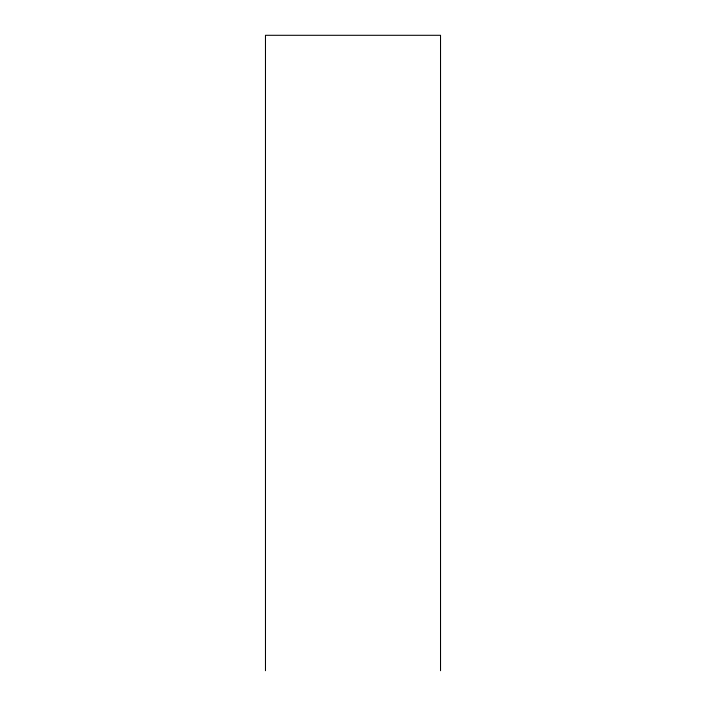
<?xml version="1.0" encoding="UTF-8"?>
<svg xmlns="http://www.w3.org/2000/svg" width="706" height="706" viewBox="0 0 706 706"><rect width="100%" height="100%" fill="white"/><g stroke="black" fill="none" stroke-linecap="round" stroke-linejoin="round"><path stroke-width="1.06" d="M440.526 670.7L440.526 35.3L265.474 35.3L265.474 670.7"/></g></svg>
